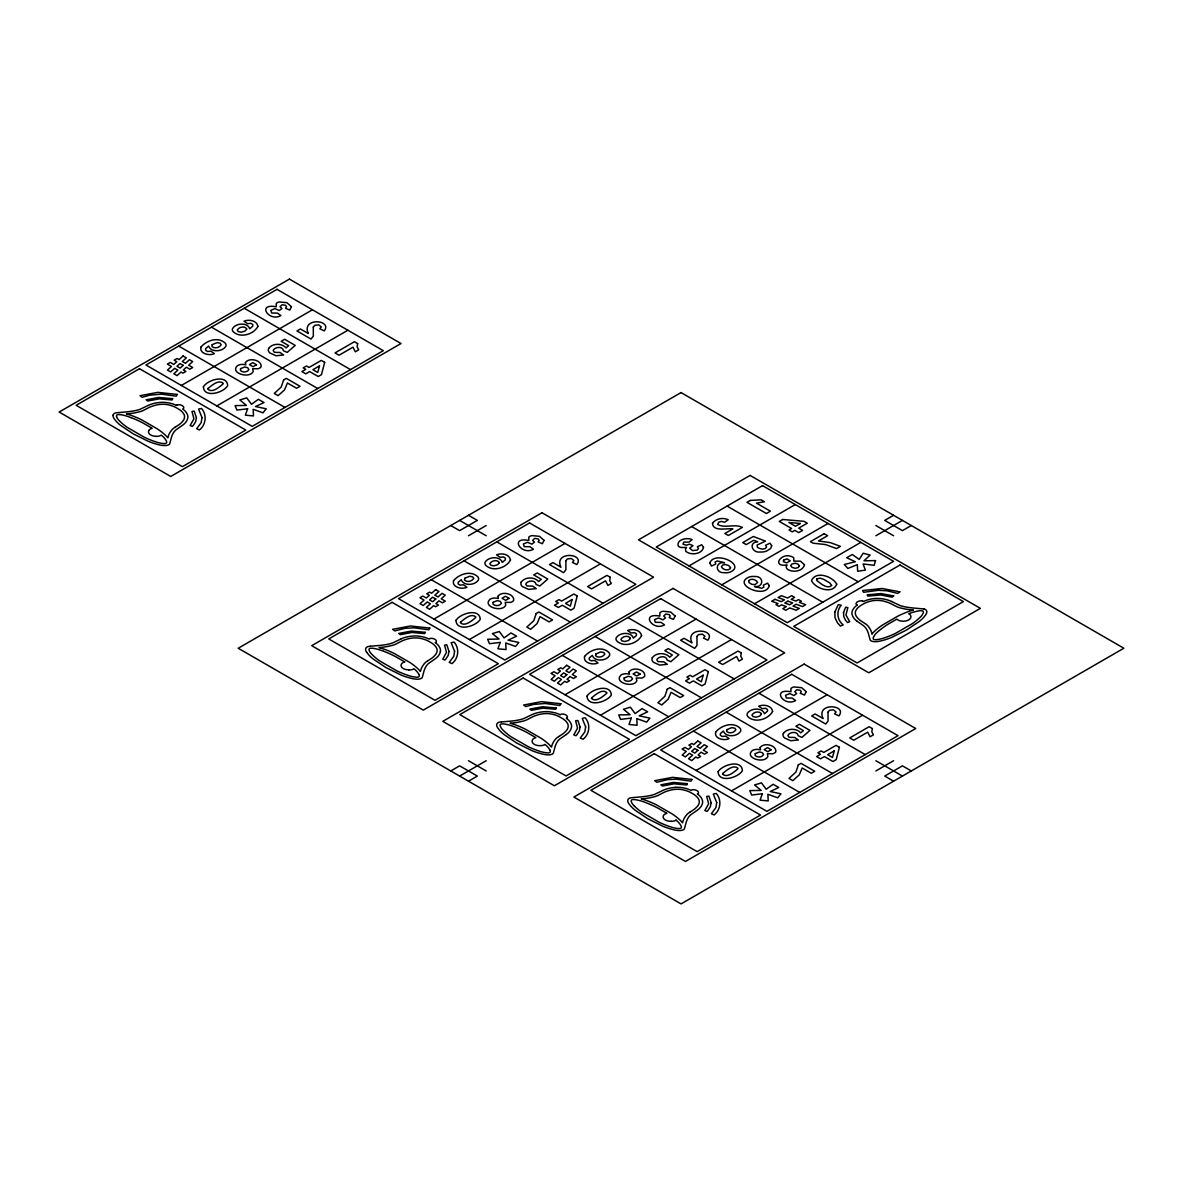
<?xml version="1.0" encoding="UTF-8"?>
<svg xmlns="http://www.w3.org/2000/svg" width="1183" height="1183" viewBox="0 0 1183 1183"><rect width="100%" height="100%" fill="white"/><g stroke="black" fill="none" stroke-linecap="round" stroke-linejoin="round"><path stroke-width="1.5" d="M113.036 415.307L113.435 414.272A4.673 2.706 0 0 1 115.904 412.837L127.291 411.817A50.692 29.264 0 0 0 134.566 410.767A25.982 14.995 0 0 0 138.855 409.688A14.551 8.399 0 0 0 141.428 408.653L148.259 405.37A23.69 13.678 0 0 1 160.947 402.368A17.612 10.174 0 0 1 167.882 402.797A21.826 12.599 0 0 1 176.371 405.37M567.352 717.356L567.367 717.297A1.612 0.932 0 0 1 567.101 717.756A4.392 2.529 0 0 1 566.287 718.288A21.826 12.599 0 0 1 570.753 723.183A17.612 10.174 0 0 1 571.493 727.19A23.69 13.678 0 0 1 566.287 734.525M566.273 734.51L560.579 738.473A14.551 8.399 0 0 0 558.79 739.952A25.982 14.995 0 0 0 556.927 742.421A50.692 29.264 0 0 0 555.108 746.621L553.319 753.201A4.673 2.706 0 0 1 550.849 754.621L549.06 754.858A13.812 7.97 0 0 1 543.396 754.266A51.283 29.605 0 0 1 531.566 750.466L516.912 743.175L504.298 734.717A51.283 29.605 0 0 1 497.718 727.885A13.812 7.97 0 0 1 496.668 724.617L497.082 723.582A4.673 2.706 0 0 1 499.551 722.148L501.341 721.926M430.035 662.436L435.196 658.842A23.69 13.678 0 0 0 440.387 651.522M181.369 385.451L312.445 309.783M216.8 405.917L347.861 330.234M468.483 535.751L486.198 525.518M433.939 619.093L565.016 543.411M469.37 639.545L600.446 563.877M689.009 565.918L795.287 504.564M721.778 584.831L828.041 523.477M565.016 694.761L696.092 619.093M450.767 770.961L459.625 765.845L477.341 776.063L468.483 781.179M893.579 515.3L884.721 520.402L902.437 530.635L911.294 525.518M754.547 603.759L860.81 542.391M459.625 776.063L486.198 760.728M875.878 535.751L902.437 520.402M600.446 715.227L731.508 639.545M696.092 770.444L827.168 694.761M731.508 790.895L862.584 715.227M875.878 770.961L893.579 760.728M400.845 639.012L393.998 642.28A14.551 8.399 0 0 1 391.425 643.315A25.982 14.995 0 0 1 387.137 644.395A50.692 29.264 0 0 1 379.861 645.445L370.471 646.243M633.112 797.549L642.014 796.795A50.692 29.264 0 0 0 649.29 795.745A25.982 14.995 0 0 0 653.578 794.665A14.551 8.399 0 0 0 656.136 793.63L662.983 790.348A23.69 13.678 0 0 1 675.67 787.36M501.548 721.911L510.938 721.127A50.692 29.264 0 0 0 518.213 720.077A25.982 14.995 0 0 0 522.502 718.998A14.551 8.399 0 0 0 525.06 717.963L531.906 714.68A23.69 13.678 0 0 1 544.594 711.678A17.612 10.174 0 0 1 551.529 712.107A21.826 12.599 0 0 1 560.017 714.68M370.279 646.243L368.49 646.48A4.673 2.706 0 0 0 366.005 647.914L365.606 648.935A13.812 7.97 0 0 0 366.626 652.217M632.417 797.593L630.628 797.83A4.673 2.706 0 0 0 628.143 799.25L627.759 800.285A13.812 7.97 0 0 0 628.779 803.568A51.283 29.605 0 0 0 635.36 810.399L647.973 818.858L662.643 826.133A51.283 29.605 0 0 0 674.473 829.934A13.812 7.97 0 0 0 680.136 830.54L681.926 830.303A4.673 2.706 0 0 0 684.395 828.869L686.184 822.303A50.692 29.264 0 0 1 688.003 818.104A25.982 14.995 0 0 1 689.866 815.619A14.551 8.399 0 0 1 691.656 814.141L697.334 810.192A23.69 13.678 0 0 0 702.539 802.873A17.612 10.174 0 0 0 701.815 798.865A21.826 12.599 0 0 0 697.349 793.97A4.392 2.529 0 0 0 698.177 793.438A1.612 0.932 0 0 0 698.428 793.039L698.443 792.98A4.288 2.484 0 0 0 698.221 791.826A4.673 2.691 0 0 0 696.905 790.599A4.673 2.691 0 0 0 694.805 789.845A4.288 2.484 0 0 0 692.794 789.712L692.691 789.726A1.612 0.932 0 0 0 692.011 789.874A4.392 2.529 0 0 0 691.183 790.392A21.826 12.599 0 0 0 682.621 787.76A17.612 10.174 0 0 0 675.656 787.331M923.938 608.964L912.551 607.944A50.692 29.264 0 0 1 905.276 606.894A25.982 14.995 0 0 1 900.988 605.814A14.551 8.399 0 0 1 898.429 604.779L891.583 601.496M875.878 525.518L893.579 535.751M727.087 506.087L858.163 581.77M691.656 526.539L822.732 602.221M244.245 308.245L350.523 369.614M211.476 327.173L317.754 388.527M178.707 346.087L284.985 407.44M468.483 515.3L477.341 520.402L459.625 530.635L450.767 525.518M911.294 770.961L902.437 765.845L884.721 776.063L893.579 781.179M459.625 520.402L486.198 535.751M496.816 541.888L603.093 603.241M627.892 617.556L734.17 678.924M758.968 693.238L865.246 754.591M875.878 760.728L902.437 776.063M464.047 560.801L570.324 622.154M595.123 636.484L701.401 697.837M726.199 712.151L832.477 773.505M431.277 579.714L537.555 641.082M562.354 655.397L668.632 716.75M693.43 731.064L799.708 792.433M468.483 760.728L486.198 770.961M404.749 661.962L395.847 656.787A99.683 57.553 0 0 0 383.721 651.286M857.217 621.326L862.91 625.289A14.551 8.399 0 0 1 864.699 626.768A25.982 14.995 0 0 1 866.562 629.238A50.692 29.264 0 0 1 868.381 633.437L870.17 640.018A4.673 2.706 0 0 0 872.64 641.437L874.429 641.674A13.812 7.97 0 0 0 880.093 641.082A51.283 29.605 0 0 0 891.938 637.282L906.577 629.992L919.191 621.533A51.283 29.605 0 0 0 925.771 614.702A13.812 7.97 0 0 0 926.821 611.434L926.407 610.398A4.673 2.706 0 0 0 923.938 608.964M131.106 417.688A33.405 19.283 0 0 0 121.686 414.849A10.691 6.181 0 0 0 119.054 414.582A4.244 2.455 0 0 0 118.049 414.627A1.878 1.094 0 0 0 116.525 415.499A5.176 2.987 0 0 0 116.555 416.623M116.54 416.623A23.527 13.575 0 0 0 119.764 421.192A78.477 45.309 0 0 0 127.113 427.285L144.326 437.252A79.098 45.664 0 0 0 155.21 441.673A23.527 13.575 0 0 0 163.121 443.521A5.176 2.987 0 0 0 165.073 443.536A1.878 1.094 0 0 0 166.552 442.767A4.096 2.366 0 0 0 166.655 442.072A10.691 6.181 0 0 0 166.167 440.549A33.405 19.283 0 0 0 161.287 435.107A5.338 3.076 0 0 1 158.98 436.098A8.118 4.688 0 0 1 156.141 436.394M176.459 405.414A4.392 2.529 0 0 1 177.376 404.941M113.021 415.307A13.812 7.97 0 0 0 114.056 418.575A51.283 29.605 0 0 0 120.636 425.407L133.265 433.865L147.919 441.141A51.283 29.605 0 0 0 159.749 444.956A13.812 7.97 0 0 0 165.413 445.547L167.202 445.311A4.673 2.706 0 0 0 169.687 443.891L171.461 437.311A50.692 29.264 0 0 1 173.28 433.111A25.982 14.995 0 0 1 175.143 430.642A14.551 8.399 0 0 1 176.932 429.163L182.626 425.2A23.69 13.678 0 0 0 187.816 417.88A17.612 10.174 0 0 0 187.091 413.873A21.826 12.599 0 0 0 182.626 408.978A4.392 2.529 0 0 0 183.454 408.446A1.612 0.932 0 0 0 183.705 408.046L183.72 407.987A4.288 2.484 0 0 0 183.498 406.834A4.673 2.691 0 0 0 182.182 405.621A4.673 2.691 0 0 0 180.082 404.852A4.288 2.484 0 0 0 178.071 404.734A1.612 0.932 0 0 0 177.287 404.882M148.629 430.73A6.566 3.786 0 0 1 152.163 428.305L143.261 423.159A99.683 57.553 0 0 0 131.15 417.643M156.141 436.32A7.719 4.451 0 0 1 148.718 430.745M857.217 605.105A21.826 12.599 0 0 0 852.736 609.999A17.612 10.174 0 0 0 851.997 614.007A23.69 13.678 0 0 0 857.202 621.341M857.202 605.105A4.392 2.529 0 0 1 856.388 604.572A1.612 0.932 0 0 1 856.137 604.173L856.122 604.114A4.288 2.484 0 0 1 856.344 602.96A4.673 2.691 0 0 1 857.66 601.748A4.673 2.691 0 0 1 859.76 600.979A4.288 2.484 0 0 1 861.771 600.86L861.875 600.86A1.612 0.932 0 0 1 862.555 601.008M862.466 601.068A4.392 2.529 0 0 1 863.383 601.541A21.826 12.599 0 0 1 871.945 598.909A17.612 10.174 0 0 1 878.895 598.48A23.69 13.678 0 0 1 891.598 601.482M873.675 636.676A10.691 6.181 0 0 0 873.187 638.199A4.096 2.366 0 0 0 873.291 638.894A1.878 1.094 0 0 0 874.769 639.663A5.176 2.987 0 0 0 876.721 639.633A23.527 13.575 0 0 0 884.618 637.785A78.477 45.309 0 0 0 895.176 633.541L912.433 623.604A79.098 45.664 0 0 0 920.093 617.319A23.527 13.575 0 0 0 923.302 612.75A5.176 2.987 0 0 0 923.317 611.626A1.878 1.094 0 0 0 921.794 610.739A4.096 2.366 0 0 0 920.803 610.709A10.691 6.181 0 0 0 918.171 610.99A33.405 19.283 0 0 0 908.736 613.814A5.338 3.076 0 0 1 910.437 615.145A8.177 4.717 0 0 1 910.94 616.594A7.719 4.451 0 0 1 901.165 621.075A6.566 3.786 0 0 1 896.965 619.079L888.034 624.21A99.683 57.553 0 0 0 878.496 631.219A33.405 19.283 0 0 0 873.645 636.676M871.989 633.94A41.538 23.985 0 0 0 867.804 625.777A15.542 8.976 0 0 0 865.039 623.559L861.357 621.179A20.91 12.067 0 0 1 858.976 619.33A42.144 24.325 0 0 1 856.936 617.142A17.213 9.937 0 0 1 855.324 612.572A15.246 8.799 0 0 1 856.388 609.629A24.118 13.93 0 0 1 857.852 607.84A20.614 11.904 0 0 1 860.736 605.519L864.182 603.522A20.614 11.904 0 0 1 868.204 601.851A24.68 14.255 0 0 1 871.294 601.008A15.246 8.799 0 0 1 876.411 600.387A17.213 9.937 0 0 1 884.337 601.319A42.144 24.325 0 0 1 888.122 602.502A20.91 12.067 0 0 1 891.317 603.892L895.442 606.007A15.542 8.976 0 0 0 899.287 607.604A41.538 23.985 0 0 0 913.424 610.029A57.923 33.435 0 0 0 904.433 613.149A59.505 34.351 0 0 0 901.165 614.554A53.886 31.113 0 0 0 897.616 616.269L882.829 624.816A53.886 31.113 0 0 0 879.841 626.872A59.505 34.351 0 0 0 877.402 628.75A57.923 33.435 0 0 0 872.004 633.94M429.858 638.524A1.612 0.932 0 0 1 430.553 638.376L430.656 638.362A4.288 2.484 0 0 1 432.653 638.495A4.673 2.691 0 0 1 434.752 639.249A4.673 2.691 0 0 1 436.083 640.476A4.288 2.484 0 0 1 436.305 641.63L436.29 641.689A1.612 0.932 0 0 1 436.024 642.088A4.392 2.529 0 0 1 435.211 642.606A21.826 12.599 0 0 1 439.692 647.5A17.612 10.174 0 0 1 440.416 651.522M429.947 638.569A4.392 2.529 0 0 0 429.03 639.042A21.826 12.599 0 0 0 420.468 636.41A17.612 10.174 0 0 0 413.518 635.996A23.69 13.678 0 0 0 400.815 638.997M366.641 652.203A51.283 29.605 0 0 0 373.222 659.049L385.835 667.508L400.49 674.783A51.283 29.605 0 0 0 412.32 678.584A13.812 7.97 0 0 0 417.983 679.19L419.773 678.953A4.673 2.706 0 0 0 422.257 677.519L424.032 670.953A50.692 29.264 0 0 1 425.85 666.754A25.982 14.995 0 0 1 427.728 664.269A14.551 8.399 0 0 1 429.503 662.791M383.676 651.315A33.405 19.283 0 0 0 374.257 648.491A10.691 6.181 0 0 0 371.625 648.225A4.096 2.366 0 0 0 370.427 648.284A1.878 1.094 0 0 0 369.096 649.127A5.176 2.987 0 0 0 369.126 650.266A23.527 13.575 0 0 0 372.334 654.82A79.098 45.664 0 0 0 379.98 661.105L396.896 670.879A79.098 45.664 0 0 0 407.78 675.301A23.527 13.575 0 0 0 415.691 677.149A5.176 2.987 0 0 0 417.658 677.164A1.878 1.094 0 0 0 419.137 676.395A4.096 2.366 0 0 0 419.226 675.715A10.691 6.181 0 0 0 418.738 674.192M408.697 669.785A7.482 4.318 0 0 1 401.333 666.709A7.482 4.318 0 0 1 404.586 661.8M408.712 670.022A8.118 4.688 0 0 0 411.566 669.726A5.338 3.076 0 0 0 413.932 668.72A33.405 19.283 0 0 1 418.767 674.192M560.106 714.724A4.392 2.529 0 0 1 561.023 714.251A1.612 0.932 0 0 1 561.614 714.044L561.718 714.044A4.288 2.484 0 0 1 563.729 714.177A4.673 2.691 0 0 1 565.829 714.931A4.673 2.691 0 0 1 567.145 716.144A4.288 2.484 0 0 1 567.382 717.297M549.844 749.859A33.405 19.283 0 0 0 544.934 744.418A5.338 3.076 0 0 1 542.627 745.408A8.177 4.717 0 0 1 540.113 745.689A7.719 4.451 0 0 1 532.365 740.055A6.566 3.786 0 0 1 535.81 737.615L526.908 732.469A99.683 57.553 0 0 0 514.797 726.954A33.405 19.283 0 0 0 505.333 724.159A10.691 6.181 0 0 0 502.686 723.892A4.096 2.366 0 0 0 501.503 723.952A1.878 1.094 0 0 0 500.172 724.809A5.176 2.987 0 0 0 500.202 725.933A23.527 13.575 0 0 0 503.411 730.503A78.477 45.309 0 0 0 510.76 736.595L528.313 746.724A78.477 45.309 0 0 0 538.856 750.983A23.527 13.575 0 0 0 546.768 752.832A5.176 2.987 0 0 0 548.72 752.846A1.878 1.094 0 0 0 550.199 752.077A4.096 2.366 0 0 0 550.302 751.382A10.691 6.181 0 0 0 549.814 749.859M634.472 806.17A78.477 45.309 0 0 0 641.837 812.263L659.389 822.392A78.477 45.309 0 0 0 669.933 826.651A23.527 13.575 0 0 0 677.844 828.499A5.176 2.987 0 0 0 679.796 828.514A1.878 1.094 0 0 0 681.275 827.745A4.096 2.366 0 0 0 681.378 827.065A10.691 6.181 0 0 0 680.89 825.542A33.405 19.283 0 0 0 676.011 820.1M634.487 806.17A23.527 13.575 0 0 1 631.264 801.616A5.176 2.987 0 0 1 631.249 800.477A1.878 1.094 0 0 1 632.757 799.604A4.244 2.455 0 0 1 633.763 799.575A10.691 6.181 0 0 1 636.395 799.856A33.405 19.283 0 0 1 645.829 802.665A99.683 57.553 0 0 1 657.985 808.152L666.901 813.312A6.566 3.786 0 0 0 663.352 815.708A7.719 4.451 0 0 0 671.175 821.298M676.07 820.07A5.338 3.076 0 0 1 673.704 821.076A8.177 4.717 0 0 1 671.175 821.372M291.447 306.708L289.805 310.079L285.532 308.275L286.567 306.648L285.487 305.258L282.086 304.756L280.06 306.722L281.894 308.541L279.321 310.538L274.959 308.645L270.818 310.33L271.646 313.007L277.428 313.081L280.874 315.58C268.985 322.427 256.238 302.966 276.201 306.796L276.231 303.528A5.738 3.312 0 0 1 279.321 301.946L286.907 302.685L291.447 306.708M544.017 540.335L542.376 543.707L538.102 541.918L539.152 540.291L538.058 538.901L534.657 538.383L532.631 540.365L534.465 542.169L531.892 544.165L527.529 542.272L523.389 543.973L524.217 546.635L529.999 546.723L533.444 549.208C521.57 556.054 508.808 536.594 528.771 540.439L528.801 537.156A5.738 3.312 0 0 1 531.892 535.588L539.478 536.328L544.017 540.335M675.094 616.018L673.452 619.389L669.179 617.585L670.214 615.959L669.12 614.569L665.733 614.066L663.707 616.032L665.541 617.851L662.968 619.848L658.606 617.955L654.465 619.641L655.293 622.317L661.075 622.391L664.521 624.89C652.632 631.737 639.885 612.276 659.848 616.106L659.877 612.838A5.738 3.312 0 0 1 662.968 611.256L670.554 611.995L675.094 616.018M806.17 691.685L804.529 695.057L800.255 693.268L801.29 691.641L800.196 690.251L796.81 689.733L794.784 691.715L796.617 693.519L794.03 695.515L789.667 693.622L785.527 695.323L786.37 697.985L792.152 698.074L795.597 700.558C783.708 707.404 770.961 687.944 790.924 691.789L790.954 688.506A5.738 3.312 0 0 1 794.044 686.939L801.616 687.678L806.17 691.685M769.275 585.57C765.667 599.737 731.227 584.18 749.46 576.89A8.887 5.131 0 0 1 754.754 576.505C764.307 575.87 763.848 588.025 754.488 586.472L761.734 588.262L763.893 587.152L763.316 585.171L767.59 583.16L769.275 585.57M245.354 362.723L245.872 364.867L243.55 364.453A6.684 3.86 0 0 0 237.576 365.562C229.191 372.985 249.79 379.255 253.206 371.432L252.571 368.741L258.145 368.741A6.64 3.83 0 0 0 261.103 366.774C262.005 359.943 248.785 357.103 245.354 362.723M497.925 596.35L498.442 598.509L496.121 598.08A6.684 3.86 0 0 0 490.146 599.204C481.762 606.613 502.361 612.898 505.777 605.075L505.156 602.369L510.716 602.384A6.64 3.83 0 0 0 513.673 600.402C514.59 593.585 501.355 590.731 497.925 596.35M629.001 672.033L629.519 674.177L627.197 673.763A6.684 3.86 0 0 0 621.223 674.872C612.838 682.295 633.437 688.565 636.853 680.743L636.217 678.051L641.792 678.051A6.64 3.83 0 0 0 644.75 676.084C645.652 669.253 632.432 666.413 629.001 672.033M760.077 747.7L760.595 749.859L758.273 749.431A6.684 3.86 0 0 0 752.299 750.554C743.915 757.963 764.514 764.248 767.93 756.425L767.294 753.719L772.869 753.734A6.64 3.83 0 0 0 775.826 751.752C776.728 744.935 763.508 742.081 760.077 747.7M703.501 547.345C702.037 554.398 690.695 555.626 685.785 551.308L685.46 548.735L686.495 547.463L680.817 547.448A5.738 3.312 0 0 1 678.096 545.674C676.75 539.064 687.545 537.348 692.159 539.611L689.053 542.08L683.833 542.11L682.946 544.076L686.362 545.23L689.497 544.18L692.957 545.674L689.674 548.187L692.617 550.583L697.231 550.095L698.473 548.542L697.379 546.753L701.696 544.771L703.501 547.345M202.027 417.599L201.154 422.686L196.644 428.734L199.38 429.961C206.049 424.919 207.099 414.73 201.554 408.475L198.567 409.067L202.027 417.599M454.597 651.241L453.725 656.314L449.215 662.376L451.95 663.604C458.62 658.561 459.669 648.373 454.124 642.118L451.137 642.694L454.597 651.241M585.659 726.909L584.801 731.981L580.291 738.044L583.027 739.271C589.696 734.229 590.746 724.04 585.201 717.785L582.213 718.377L585.659 726.909M716.735 802.592L715.863 807.664L711.367 813.727L714.103 814.954C720.772 809.911 721.822 799.723 716.262 793.468L713.29 794.044L716.735 802.592M709.844 562.842L711.441 566.066L715.715 564.054L715.109 562.058L717.282 560.949L724.543 562.753C715.197 561.156 714.724 573.341 724.277 572.69A8.799 5.072 0 0 0 729.571 572.321C747.301 565.237 715.079 550.006 709.844 562.842M771.7 545.733L770.651 548.483L766.51 551.101A9.242 5.338 0 0 1 760.166 552.003C752.344 553.319 748.026 542.509 757.697 541.77L753.778 540.247L746.222 544.609L742.761 542.598L753.349 536.49L765.46 541.119L757.12 545.067L757.253 547.034L758.599 548.054L762.31 549.193L765.371 548.513L766.584 546.975L765.608 545.245L769.985 543.16L771.7 545.733M313.303 327.114L313.332 336.135L310.996 339.063L296.963 330.959L300.408 328.963L308.349 333.562C300.704 317.207 333 319.499 324.216 330.885L319.854 328.8L321.318 326.966L318.73 324.852L314.752 325.325L313.303 327.114M565.873 560.742L565.903 569.762L563.581 572.69L549.533 564.587L552.979 562.605L560.934 567.189C553.274 550.834 585.57 553.141 576.786 564.528L572.424 562.428L573.903 560.594L571.3 558.48L567.322 558.967L565.873 560.742M696.95 636.424L696.979 645.445L694.643 648.373L680.609 640.269L684.055 638.273L691.996 642.872C684.351 626.517 716.647 628.809 707.863 640.195L703.501 638.11L704.964 636.277L702.377 634.162L698.399 634.635L696.95 636.424M828.026 712.092L828.056 721.112L825.719 724.04L811.686 715.937L815.117 713.955L823.072 718.539C815.412 702.184 847.723 704.491 838.939 715.878L834.577 713.778L836.041 711.944L833.453 709.83L829.46 710.318L828.026 712.092M836.721 584.106C832.817 594.694 815.442 588.705 811.494 580.69C815.693 570.398 832.492 576.343 836.721 584.106M196.422 417.776L195.653 421.695L193.361 425.303L192.267 426.412L190.138 425.555L193.923 418.812L191.971 411.462L194.219 411.137L196.422 417.776M448.993 651.404L448.224 655.323L445.932 658.946L444.838 660.055L442.723 659.182L446.494 652.454L444.542 645.105L446.79 644.765L448.993 651.404M580.069 727.087L579.3 731.005L577.008 734.613L575.914 735.722L573.785 734.865L577.57 728.122L575.618 720.772L577.866 720.447L580.069 727.087M711.146 802.754L710.377 806.673L708.07 810.296L706.99 811.39L704.861 810.532L708.647 803.804L706.695 796.455L708.942 796.115L711.146 802.754M843.523 612.572L843.76 616.535L845.564 620.276L847.575 622.539L849.705 621.681L845.919 614.938L847.871 607.589L845.623 607.263L843.523 612.572M804.499 564.72C803.094 571.226 793.468 572.676 788.277 569.762A6.684 3.86 0 0 1 786.34 566.317L787.079 564.971C771.612 567.382 780.499 553.097 790.362 556.187A6.64 3.83 0 0 1 793.778 557.888L793.778 561.112L800.462 561.171L804.499 564.72M283.624 379.92L281.199 387.078L274.264 393.436L278.123 395.654L284.512 389.902L287.454 382.996L296.563 388.261L300.009 386.279L286.301 378.368L283.624 379.92M536.195 613.548L533.77 620.72L526.834 627.064L530.709 629.297L537.097 623.545L540.025 616.639L549.134 621.903L552.579 619.907L538.886 611.995L536.195 613.548M667.256 689.231L664.846 696.388L657.911 702.746L661.77 704.964L668.158 699.212L671.101 692.306L680.21 697.571L683.656 695.589L669.948 687.678L667.256 689.231M798.333 764.898L795.922 772.07L788.987 778.414L792.847 780.647L799.235 774.895L802.178 767.989L811.287 773.253L814.732 771.257L801.024 763.346L798.333 764.898M834.828 612.04L834.991 617.659L837.52 622.923L840.462 626.088L843.198 624.861C837.032 620.291 836.1 610.886 841.276 605.193L838.289 604.602L834.828 612.04M207.957 388.542L207.868 389.177C212.393 393.392 219.476 386.93 223.099 383.957L223.203 383.322C218.663 379.122 211.594 385.569 207.957 388.542M460.527 622.169L460.438 622.805C464.978 627.02 472.047 620.557 475.684 617.585L475.773 616.949C471.233 612.75 464.165 619.197 460.527 622.169M591.604 697.852L591.515 698.488C596.04 702.702 603.123 696.24 606.746 693.268L606.849 692.632C602.31 688.417 595.241 694.879 591.604 697.852M722.68 773.519L722.591 774.155C727.116 778.37 734.185 771.908 737.822 768.935L737.926 768.299C733.386 764.1 726.318 770.547 722.68 773.519M748.75 580.616L749.061 582.672L752.063 584.432L755.212 584.55L757.608 582.391C756.085 579.493 751.205 577.984 748.75 580.616M730.503 567.618L730.266 568.594C727.826 571.212 722.946 569.733 721.423 566.82L722.547 565.163L725.342 564.513L728.61 565.489L730.503 567.618M324.674 362.323L321.465 374.656L318.227 376.519L309.665 371.58L305.776 373.828L301.902 371.595L305.791 369.347L303.203 367.854L306.456 365.961L309.044 367.469L321.318 360.386L324.674 362.323M577.245 595.966L574.036 608.284L570.798 610.162L562.236 605.223L558.346 607.471L554.472 605.223L558.361 602.975L555.773 601.482L559.027 599.604L561.614 601.097L573.888 594.014L577.245 595.966M708.321 671.633L705.112 683.966L701.874 685.829L693.312 680.89L689.423 683.138L685.548 680.905L689.438 678.658L686.85 677.164L690.103 675.271L692.691 676.78L704.964 669.696L708.321 671.633M839.398 747.316L836.189 759.634L832.936 761.512L824.388 756.573L820.499 758.821L816.625 756.573L820.514 754.325L817.911 752.832L821.179 750.954L823.767 752.447L836.026 745.364L839.398 747.316M319.528 365.887L317.724 372.482L312.918 369.702L319.528 365.887M572.099 599.53L570.295 606.11L565.504 603.345L572.099 599.53M703.175 675.197L701.371 681.792L696.565 679.012L703.175 675.197M834.252 750.88L832.448 757.46L827.642 754.695L834.252 750.88M875.524 560.594L874.193 565.282L863.132 563.966L865.365 570.147L857.645 571.226L857.335 564.631L847.856 568.461L844.278 564.483L855.324 561.748L846.717 557.74L852.292 554.516L859.257 559.411L863.191 553.215L870.141 555.093L864.004 560.786L875.524 560.594M256.474 364.748L253.073 366.715L249.45 364.615L252.851 362.649L256.474 364.748M509.045 598.376L505.644 600.343L502.021 598.243L505.422 596.276L509.045 598.376M640.121 674.059L636.72 676.025L633.097 673.926L636.498 671.959L640.121 674.059M712.521 523.197C712.713 532.187 727.234 527.899 732.839 528.905L724.883 533.489L728.329 535.485L742.377 527.381C734.613 523.477 725.046 528.683 717.667 524.483L718.717 522.161L721.408 521.422L724.587 522.265L728.21 519.751C723.064 517.222 715.996 518.568 712.521 523.197M771.198 749.726L767.797 751.693L764.174 749.593L767.575 747.626L771.198 749.726M200.918 347.122C199.291 353.821 209.613 356.113 214.389 353.628L210.914 351.159L207.454 351.484L205.546 350.242L205.65 348.615L208.652 346.057C210.885 352.682 222.715 351.839 225.894 346.22A8.887 5.131 0 0 0 225.243 343.159C218.278 336.416 206.419 340.423 200.918 347.122M257.909 326.39C253.68 334.419 240.253 338.545 233.155 331.669A8.799 5.072 0 0 1 232.504 328.623C235.683 323.003 247.558 322.131 249.731 328.77L252.748 326.212L252.837 324.571L250.929 323.329L247.484 323.669L243.994 321.199C248.77 319.114 257.007 320.445 257.909 326.39M453.488 580.764C451.876 587.448 462.183 589.74 466.96 587.256L463.485 584.786L460.024 585.127L458.132 583.87L458.22 582.243L461.222 579.685C463.455 586.324 475.285 585.481 478.464 579.847A8.887 5.131 0 0 0 477.814 576.786C470.849 570.043 458.989 574.051 453.488 580.764M510.479 560.017C506.25 568.062 492.823 572.173 485.74 565.297A8.799 5.072 0 0 1 485.074 562.25C488.254 556.631 500.128 555.773 502.317 562.398L505.318 559.84L505.407 558.213L503.514 556.956L500.054 557.311L496.564 554.842C501.341 552.757 509.577 554.073 510.479 560.017M584.565 656.432C582.938 663.131 593.26 665.423 598.036 662.938L594.561 660.469L591.101 660.794L589.193 659.552L589.297 657.925L592.299 655.367C594.531 661.992 606.361 661.149 609.541 655.53A8.887 5.131 0 0 0 608.89 652.469C601.925 645.726 590.051 649.733 584.565 656.432M641.556 635.7C637.326 643.729 623.899 647.855 616.801 640.979A8.799 5.072 0 0 1 616.151 637.933C619.33 632.314 631.204 631.441 633.378 638.081L636.395 635.522L636.484 633.881L634.576 632.639L631.116 632.979L627.641 630.509C632.417 628.424 640.654 629.755 641.556 635.7M715.641 732.114C714.014 738.798 724.336 741.09 729.112 738.606L725.623 736.137L722.177 736.477L720.27 735.22L720.373 733.593L723.36 731.035C725.608 737.674 737.438 736.832 740.617 731.198A8.887 5.131 0 0 0 739.966 728.136C733.002 721.393 721.127 725.401 715.641 732.114M772.632 711.367C768.403 719.397 754.976 723.523 747.878 716.647A8.799 5.072 0 0 1 747.227 713.6C750.392 707.981 762.281 707.123 764.455 713.748L767.471 711.19L767.56 709.563L765.652 708.306L762.192 708.661L758.717 706.192C763.493 704.107 771.73 705.423 772.632 711.367M268.674 348.394L268.364 349.34A9.242 5.338 0 0 0 269.901 352.992L276.009 355.772L283.654 355.004L280.046 352.475L274.382 352.342L273.199 350.567L273.731 349.517C276.171 346.737 282.855 346.338 283.521 350.774L287.203 352.401L295.218 345.406L284.63 339.284L281.155 341.281L288.711 345.643L286.064 347.906C281.865 343.011 272.489 343.1 268.674 348.394M521.245 582.036L520.934 582.968A9.242 5.338 0 0 0 522.487 586.635L528.579 589.4L536.239 588.631L532.616 586.117L526.953 585.984L525.77 584.21L526.302 583.145C528.742 580.365 535.426 579.981 536.091 584.402L539.788 586.029L547.788 579.034L537.2 572.927L533.725 574.923L541.282 579.286L538.635 581.548C534.45 576.639 525.06 576.742 521.245 582.036M652.321 657.704L652.01 658.65A9.242 5.338 0 0 0 653.548 662.303L659.656 665.083L667.301 664.314L663.693 661.785L658.029 661.652L656.846 659.877L657.378 658.827C659.818 656.047 666.502 655.648 667.168 660.084L670.85 661.711L678.865 654.717L668.277 648.595L664.802 650.591L672.358 654.953L669.711 657.216C665.511 652.321 656.136 652.41 652.321 657.704M783.397 733.386L783.072 734.318A9.242 5.338 0 0 0 784.625 737.985L790.732 740.75L798.377 739.981L794.769 737.467L789.105 737.334L787.922 735.56L788.455 734.495C790.895 731.715 797.579 731.331 798.244 735.752L801.926 737.379L809.941 730.384L799.353 724.262L795.878 726.273L803.434 730.636L800.773 732.898C796.588 727.989 787.213 728.092 783.397 733.386M799.412 565.858L798.155 567.589L795.272 568.298L792.078 567.382L790.717 565.651L791.989 563.966L795.124 563.241L797.874 563.995L799.412 565.858M247.631 408.786L245.339 415.159L253.473 415.943L253.147 409.288L262.996 412.837L266.249 408.815L255.513 406.538L263.986 402.531L258.397 399.307L251.476 404.275L246.744 397.887L239.838 399.958L246.463 405.429L235.062 405.606L236.925 410.072L247.631 408.786M500.202 642.413L497.925 648.802L506.043 649.571L505.718 642.916L515.566 646.465L518.819 642.458L508.084 640.18L516.557 636.158L510.982 632.935L504.047 637.918L499.315 631.53L492.409 633.6L499.034 639.071L487.633 639.249L489.496 643.7L500.202 642.413M631.278 718.096L628.986 724.469L637.119 725.253L636.794 718.599L646.643 722.148L649.896 718.125L639.16 715.848L647.633 711.826L642.044 708.617L635.123 713.586L630.391 707.197L623.485 709.268L630.11 714.739L618.709 714.916L620.572 719.382L631.278 718.096M762.34 793.763L760.063 800.152L768.196 800.921L767.871 794.266L777.719 797.815L780.972 793.808L770.237 791.531L778.71 787.508L773.12 784.285L766.2 789.268L761.468 782.88L754.547 784.95L761.187 790.421L749.785 790.599L751.649 795.05L762.34 793.763M203.402 386.752C203.801 398.331 223.306 392.993 227.668 385.747C227.254 374.153 207.779 379.551 203.402 386.752M455.973 620.38C456.372 631.959 475.877 626.62 480.239 619.374C479.825 607.781 460.35 613.178 455.973 620.38M587.049 696.062C587.448 707.641 606.953 702.303 611.315 695.057C610.901 683.463 591.426 688.861 587.049 696.062M718.125 771.73C718.525 783.309 738.029 777.97 742.392 770.725C741.978 759.131 722.502 764.529 718.125 771.73M240.533 368.667L240.43 370.486C242.648 372.734 247.454 372.497 248.874 369.51L247.631 367.706L244.704 366.981L240.533 368.667M493.104 602.31L493 604.129C495.219 606.361 500.025 606.14 501.459 603.153L500.202 601.348L497.289 600.609L493.104 602.31M624.18 677.977L624.077 679.796C626.295 682.044 631.101 681.807 632.521 678.82L631.278 677.016L628.35 676.292L624.18 677.977M755.257 753.66L755.153 755.479C757.371 757.712 762.177 757.49 763.597 754.503L762.355 752.699L759.427 751.959L755.257 753.66M783.545 560.224L783.442 561.659L786.636 562.916L790.274 560.816L786.858 558.864L783.545 560.224M172.629 398.671L172.053 399.972L159.335 398.848L147.668 401.022L146.174 399.795L158.833 397.444L172.629 398.671M425.2 632.314L424.623 633.615L411.906 632.476L400.238 634.665L398.745 633.437L411.403 631.086L425.2 632.314M556.276 707.981L555.699 709.282L542.982 708.144L531.315 710.332L529.821 709.105L542.479 706.754L556.276 707.981M687.353 783.664L686.776 784.965L674.059 783.826L662.391 786.015L660.898 784.787L673.556 782.436L687.353 783.664M357.665 343.602L357.103 346.841L358.7 349.857L355.344 351.795L352.978 347.181L339.003 355.24L335.011 352.933L354.412 341.724L357.665 343.602M610.236 577.245L609.674 580.483L611.271 583.485L607.914 585.422L605.548 580.823L591.589 588.883L587.581 586.576L606.983 575.367L610.236 577.245M741.312 652.912L740.75 656.151L742.347 659.168L738.991 661.105L736.625 656.491L722.65 664.55L718.658 662.243L738.059 651.034L741.312 652.912M872.389 728.595L871.812 731.833L873.424 734.835L870.067 736.772L867.701 732.173L853.727 740.233L849.719 737.926L869.135 726.717L872.389 728.595M246.67 329.229L244.985 331.107L241.302 332.201L238.271 331.595L237.221 330.057C238.877 327.099 243.831 325.798 246.404 328.356L246.67 329.229M499.241 562.857L497.57 564.749L493.873 565.844L490.841 565.223L489.792 563.685C491.463 560.727 496.402 559.441 498.975 561.984L499.241 562.857M630.317 638.539L628.631 640.417L624.949 641.511L621.918 640.89L620.868 639.367C622.524 636.41 627.478 635.108 630.051 637.667L630.317 638.539M761.394 714.207L759.708 716.099L756.026 717.194L752.994 716.573L751.944 715.035C753.601 712.077 758.554 710.776 761.127 713.334L761.394 714.207M212.186 344.652L211.979 346.471C214.567 349.029 219.491 347.728 221.177 344.771L220.142 343.233L217.095 342.626L212.186 344.652M464.756 578.295L464.549 580.114C467.137 582.672 472.076 581.356 473.747 578.413L472.712 576.875L469.666 576.254L464.756 578.295M595.833 653.962L595.626 655.781C598.214 658.34 603.138 657.038 604.824 654.081L603.788 652.543L600.742 651.937L595.833 653.962M726.909 729.645L726.702 731.464C729.275 734.022 734.214 732.706 735.9 729.763L734.865 728.225L731.819 727.604L726.909 729.645M816.728 579.034L816.566 580.232C820.189 583.234 827.242 589.622 831.767 585.437L829.475 582.716L823.693 579.374L820.13 578.117L816.728 579.034M177.243 394.442L176.223 396.157L161.435 394.176L149.842 395.122L142.137 397.281L140.023 395.699L157.842 392.357L177.243 394.442M429.813 628.069L428.793 629.8L414.006 627.803L405.207 628.306L394.708 630.909L392.593 629.326L410.412 625.984L429.813 628.069M560.89 703.752L559.87 705.467L545.067 703.486L533.489 704.432L525.784 706.591L523.67 705.009L541.489 701.667L560.89 703.752M691.966 779.42L690.946 781.15L676.144 779.153L667.36 779.656L656.861 782.259L654.746 780.676L672.565 777.335L691.966 779.42M183.054 355.994L179.047 359.632L177.08 358.493L174.167 360.179L176.77 361.673L173.738 364.423L170.278 362.412L167.38 364.098L171.476 366.464L167.468 370.087L170.648 371.92L174.685 368.312L177.849 370.146L173.842 373.754L177.066 375.617L181.073 372.009L183.01 373.118L185.908 371.447L183.35 369.968L186.382 367.218L189.812 369.2L192.725 367.514L188.659 365.177L192.666 361.554L189.472 359.706L185.465 363.329L182.315 361.51L186.352 357.902L183.054 355.994M435.625 589.637L431.618 593.26L429.651 592.121L426.738 593.807L429.355 595.315L426.309 598.051L422.849 596.055L419.95 597.726L424.061 600.092L420.039 603.714L423.218 605.548L427.255 601.955L430.42 603.774L426.412 607.397L429.636 609.26L433.643 605.637L435.581 606.761L438.494 605.075L435.921 603.596L438.952 600.86L442.383 602.842L445.296 601.156L441.229 598.805L445.252 595.182L442.058 593.348L438.035 596.957L434.886 595.138L438.937 591.544L435.625 589.637M566.701 665.304L562.694 668.942L560.727 667.803L557.814 669.474L560.417 670.983L557.385 673.733L553.925 671.722L551.027 673.408L555.123 675.774L551.115 679.397L554.295 681.231L558.332 677.622L561.496 679.456L557.489 683.064L560.712 684.927L564.72 681.319L566.657 682.428L569.555 680.757L566.997 679.279L570.029 676.528L573.444 678.51L576.372 676.824L572.306 674.487L576.313 670.865L573.119 669.016L569.112 672.639L565.962 670.82L569.999 667.212L566.701 665.304M697.778 740.987L693.77 744.61L691.804 743.471L688.89 745.157L691.493 746.665L688.462 749.401L685.001 747.405L682.103 749.076L686.199 751.442L682.192 755.065L685.371 756.898L689.408 753.305L692.573 755.124L688.55 758.747L691.774 760.61L695.796 756.987L697.733 758.111L700.632 756.425L698.074 754.946L701.105 752.211L704.521 754.192L707.434 752.506L703.382 750.155L707.39 746.532L704.196 744.699L700.188 748.307L697.038 746.488L701.075 742.894L697.778 740.987M183.173 365.37L180.127 368.105L176.962 366.272L180.023 363.551L183.173 365.37M435.743 599.012L432.697 601.733L429.533 599.914L432.594 597.193L435.743 599.012M566.82 674.68L563.773 677.415L560.609 675.582L563.67 672.861L566.82 674.68M697.896 750.362L694.85 753.083L691.685 751.264L694.746 748.543L697.896 750.362M893.668 595.921L892.174 597.149L880.507 594.96L867.79 596.099L867.213 594.798L881.01 593.57L893.668 595.921M899.819 591.825L897.705 593.408L887.206 590.805L878.422 590.302L863.62 592.284L862.599 590.568L882 588.483L899.819 591.825M175.114 427.24L174.818 427.433A15.542 8.976 0 0 0 172.053 429.651A41.538 23.985 0 0 0 167.853 437.814A57.923 33.435 0 0 0 162.441 432.623A59.505 34.351 0 0 0 160.001 430.745A53.886 31.113 0 0 0 157.014 428.69L142.226 420.157A53.886 31.113 0 0 0 138.677 418.427A59.505 34.351 0 0 0 135.424 417.022A57.923 33.435 0 0 0 126.433 413.902A41.538 23.985 0 0 0 140.57 411.477A15.542 8.976 0 0 0 144.4 409.88L148.526 407.765A20.91 12.067 0 0 1 151.72 406.375A42.144 24.325 0 0 1 155.52 405.207A17.213 9.937 0 0 1 163.431 404.275A15.246 8.799 0 0 1 167.986 404.763A24.118 13.93 0 0 1 171.639 405.739A20.614 11.904 0 0 1 175.661 407.396L179.106 409.392A20.614 11.904 0 0 1 181.99 411.714A24.68 14.255 0 0 1 183.469 413.488A15.246 8.799 0 0 1 184.533 416.446A17.213 9.937 0 0 1 182.936 421.03A42.144 24.325 0 0 1 180.866 423.203A20.91 12.067 0 0 1 178.485 425.052L175.114 427.24M427.684 660.868L427.388 661.075A15.542 8.976 0 0 0 424.623 663.293A41.538 23.985 0 0 0 420.423 671.456A57.923 33.435 0 0 0 415.011 666.251A59.505 34.351 0 0 0 412.571 664.373A53.886 31.113 0 0 0 409.599 662.332L394.797 653.785A53.886 31.113 0 0 0 391.248 652.07A59.505 34.351 0 0 0 387.994 650.65A57.923 33.435 0 0 0 379.004 647.545A41.538 23.985 0 0 0 393.14 645.119A15.542 8.976 0 0 0 396.97 643.508L401.096 641.393A20.91 12.067 0 0 1 404.305 640.018A42.144 24.325 0 0 1 408.091 638.835A17.213 9.937 0 0 1 416.002 637.918A15.246 8.799 0 0 1 421.118 638.524A24.68 14.255 0 0 1 424.209 639.367A20.614 11.904 0 0 1 428.231 641.023L431.691 643.02A20.614 11.904 0 0 1 434.56 645.341A24.68 14.255 0 0 1 436.039 647.131A15.246 8.799 0 0 1 437.104 650.088A17.213 9.937 0 0 1 435.507 654.657A42.144 24.325 0 0 1 433.436 656.846A20.91 12.067 0 0 1 431.056 658.68L427.684 660.868M558.76 736.551L558.465 736.743A15.542 8.976 0 0 0 555.699 738.961A41.538 23.985 0 0 0 551.5 747.124A57.923 33.435 0 0 0 546.088 741.933A59.505 34.351 0 0 0 543.648 740.055A53.886 31.113 0 0 0 540.661 738L525.873 729.453A53.886 31.113 0 0 0 522.324 727.737A59.505 34.351 0 0 0 519.071 726.332A57.923 33.435 0 0 0 510.08 723.212A41.538 23.985 0 0 0 524.217 720.787A15.542 8.976 0 0 0 528.047 719.19L532.173 717.075A20.91 12.067 0 0 1 535.367 715.685A42.144 24.325 0 0 1 539.167 714.517A17.213 9.937 0 0 1 547.078 713.586A15.246 8.799 0 0 1 551.633 714.074A24.118 13.93 0 0 1 555.285 715.05A20.614 11.904 0 0 1 559.308 716.706L562.753 718.702A20.614 11.904 0 0 1 565.637 721.024A24.68 14.255 0 0 1 567.115 722.798A15.246 8.799 0 0 1 568.18 725.756A17.213 9.937 0 0 1 566.583 730.34A42.144 24.325 0 0 1 564.513 732.514A20.91 12.067 0 0 1 562.132 734.362L558.76 736.551M689.837 812.218L689.526 812.425A15.542 8.976 0 0 0 686.776 814.643A41.538 23.985 0 0 0 682.576 822.806A57.923 33.435 0 0 0 677.164 817.601A59.505 34.351 0 0 0 674.709 815.723A53.886 31.113 0 0 0 671.737 813.682L656.949 805.135A53.886 31.113 0 0 0 653.4 803.42A59.505 34.351 0 0 0 650.132 802A57.923 33.435 0 0 0 641.142 798.895A41.538 23.985 0 0 0 655.278 796.47A15.542 8.976 0 0 0 659.123 794.858L663.249 792.743A20.91 12.067 0 0 1 666.443 791.368A42.144 24.325 0 0 1 670.229 790.185A17.213 9.937 0 0 1 678.155 789.268A15.246 8.799 0 0 1 682.709 789.756A24.118 13.93 0 0 1 686.362 790.717A20.614 11.904 0 0 1 690.369 792.373L693.829 794.37A20.614 11.904 0 0 1 696.713 796.691A24.68 14.255 0 0 1 698.192 798.481A15.246 8.799 0 0 1 699.257 801.438A17.213 9.937 0 0 1 697.659 806.007A42.144 24.325 0 0 1 695.589 808.196A20.91 12.067 0 0 1 693.194 810.03L689.837 812.218M289.421 279.099L59.15 412.039L170.736 476.468L401.007 343.528L289.421 279.099M139.52 368.712L76.156 405.296L182.433 466.649L245.798 430.065L139.52 368.712M277.014 289.332L145.938 365L252.216 426.368L383.292 350.686L277.014 289.332M681.038 392.579L238.212 648.24L681.038 903.901L1123.85 648.24L681.038 392.579M541.991 512.742L311.721 645.681L423.307 710.111L653.578 577.171L541.991 512.742M392.091 602.339L328.726 638.938L435.004 700.292L498.368 663.707L392.091 602.339M529.585 522.96L398.508 598.642L504.786 659.996L635.862 584.328L529.585 522.96M750.111 475.418L638.524 539.832L868.78 672.787L980.382 608.358L750.111 475.418M762.517 485.636L656.24 547.004L787.316 622.672L893.579 561.319L762.517 485.636M750.244 500.439L746.991 502.317L766.407 513.511L770.414 511.204L756.44 503.145L764.425 501.769L761.068 499.832L750.244 500.439M782.673 519.485L779.301 521.422L791.575 528.505L788.972 529.999L792.226 531.877L794.828 530.383L798.717 532.631L802.592 530.398L798.702 528.15L807.264 523.211L804.011 521.333L782.673 519.485M673.068 588.409L442.797 721.349L554.383 785.778L784.654 652.839L673.068 588.409M523.167 678.022L459.803 714.606L566.08 775.959L629.445 739.375L523.167 678.022M660.661 598.642L529.585 674.31L635.862 735.678L766.939 659.996L660.661 598.642M800.255 523.492L795.449 526.272L788.839 522.457L800.255 523.492M824.152 533.725L810.444 541.637L813.135 543.189L825.542 544.579L836.544 548.587L840.403 546.354L830.436 542.672L818.488 540.971L827.597 535.707L824.152 533.725M775.013 599.337L771.7 601.245L777.985 603.552L776.018 604.69L778.932 606.376L781.549 604.868L786.296 606.628L782.821 608.624L785.734 610.295L789.83 607.929L796.1 610.251L799.279 608.417L793.039 606.08L796.203 604.247L802.473 606.568L805.697 604.705L799.427 602.384L801.364 601.275L798.466 599.589L795.893 601.082L791.161 599.323L794.577 597.341L791.664 595.67L787.597 598.006L781.327 595.685L778.133 597.533L784.403 599.855L781.253 601.674L775.013 599.337M787.952 601.171L784.802 602.99L789.519 604.764L792.684 602.931L787.952 601.171M899.997 565.016L793.734 626.384L857.098 662.968L963.376 601.6L899.997 565.016M804.129 664.092L573.873 797.031L685.46 861.461L915.731 728.521L804.129 664.092M654.243 753.689L590.879 790.288L697.157 851.642L760.521 815.057L654.243 753.689M791.738 674.31L660.661 749.992L766.939 811.346L898.015 735.678L791.738 674.31"/></g></svg>
